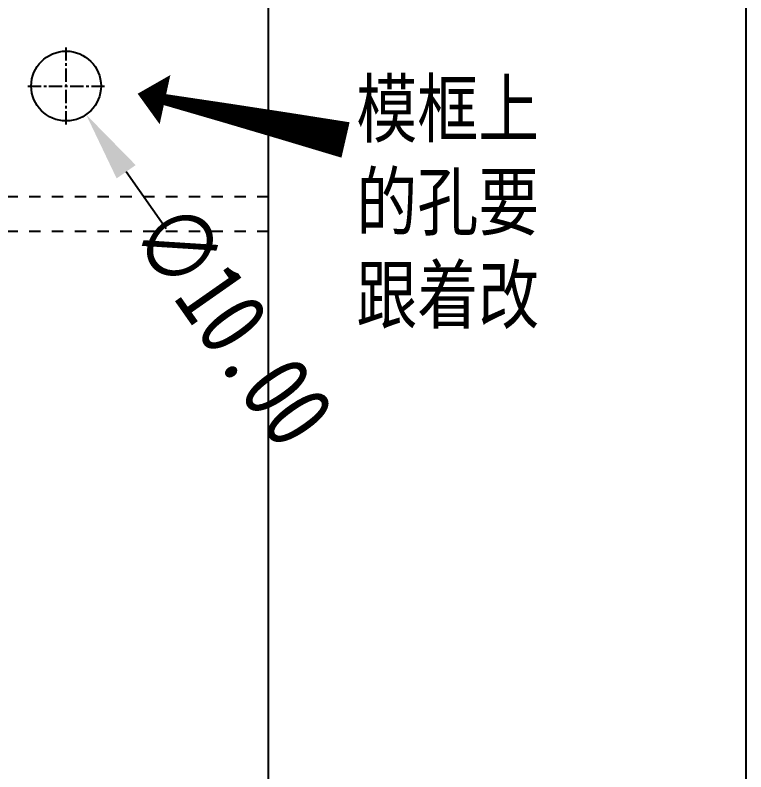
# Model space of a CAD drawing. Header units: millimetres. Extents: x 309 to 11345, y -1340 to 1318.
# Drawn here: x 1510 to 1614.7, y -601.8 to -493.3 of the extents above; entities that cross this region are included whole.
import ezdxf

# ---------------------------------------------------------------- set-up
doc = ezdxf.new("R2010")
doc.units = ezdxf.units.MM
doc.header["$LTSCALE"] = 16.335
doc.header["$PDMODE"] = 3
doc.header["$PDSIZE"] = 0.3125
doc.linetypes.add('CENTER', pattern=[0.6, 0.375, -0.075, 0.075, -0.075])
doc.linetypes.add('HIDDEN', pattern=[0.2, 0.1, -0.1])
doc.layers.get('0').update_dxf_attribs({"linetype": 'CONTINUOUS'})
doc.layers.get('Defpoints').update_dxf_attribs({"linetype": 'CONTINUOUS'})
doc.layers.add('DEFAULT_2', color=8, linetype='HIDDEN')
doc.styles.get("Standard").update_dxf_attribs({"font": 'txt', "width": 0.8})
doc.dimstyles.get("Standard").update_dxf_attribs({"dimtxt": 0.15625, "dimasz": 0.1875, "dimexe": 0.125, "dimexo": 0.0625, "dimtad": 0, "dimtih": 1, "dimtoh": 1, "dimdsep": 46, "dimtxsty": 'Standard', "dimcen": 0.09, "dimadec": 0, "dimazin": 0, "dimtp": 0.01, "dimtm": 0.01, "dimtfac": 1, "dimtofl": 0, "dimtmove": 0, "dimatfit": 3, "dimfxl": 0, "dimtolj": 1, "dimarcsym": 0})

# ---------------------------------------------------------------- blocks, each defined once
blk = doc.blocks.new('*D104')
at = {"color": 4, "lineweight": -2}
blk.add_line((1531.64, -523.93), (1525.91, -515.74), dxfattribs=at)
at = {"color": 4}
blk.add_solid([(1527.27, -514.79), (1524.54, -516.7), (1520.17, -507.55)], dxfattribs=at)
at = {"layer": 'Defpoints', "color": 0}
for p in [(1514.43, -499.36), (1520.17, -507.55)]:
    blk.add_point(p, dxfattribs=at)
at = {"color": 6, "insert": (1541.21, -537.59), "char_height": 10, "attachment_point": 5, "rotation": 305.0075}
blk.add_mtext('\\A1;∅10.00', dxfattribs=at)

msp = doc.modelspace()

# ---------------------------------------------------------------- linework, layer by layer
at = {"color": 7, "linetype": 'Continuous'}
msp.add_line((1546.303, -708.458), (1546.303, -218.458), dxfattribs=at)
at = {"color": 1, "linetype": 'CENTER', "ltscale": 0.310989}
for p, q in [((1517.303, -508.958), (1517.303, -497.958)), ((1511.803, -503.458), (1522.803, -503.458))]:
    msp.add_line(p, q, dxfattribs=at)
msp.add_lwpolyline([(699.341, -117.092), (1614.674, -117.092), (1614.674, -862.045), (699.341, -862.045)], close=True)
at = {"color": 1}
msp.add_lwpolyline([(1527.553, -504.56, 0, 7.208, 0), (1531.467, -505.41, 1.602, 5.206, -0.002998), (1557.328, -511.19, 5.206, 5.206, -0.002998)], format="xyseb", dxfattribs=at)
msp.add_circle((1517.303, -503.458), 5)
at = {"layer": 'DEFAULT_2', "color": 8, "linetype": 'HIDDEN'}
for p, q in [((1546.303, -519.316), (1454.449, -519.316)), ((1546.303, -524.316), (1454.449, -524.316))]:
    msp.add_line(p, q, dxfattribs=at)

# ---------------------------------------------------------------- texts
at = {"insert": (1558.88, -502.691), "char_height": 8, "width": 28.75412, "attachment_point": 1}
msp.add_mtext('{\\fSimSun|b0|i0|c134|p2;模框上的孔要跟着改}', dxfattribs=at)

# ---------------------------------------------------------------- dimensions: what is measured, and where the dimension line sits
dim = msp.add_diameter_dim_2p(p1=(1514.434, -499.363), p2=(1520.171, -507.553), dimstyle='Standard', override={"dimtxt": 10, "dimasz": 10, "dimgap": 0, "dimtih": 0, "dimtoh": 0, "dimzin": 0, "dimcen": 0, "dimclrd": 4, "dimclre": 4, "dimclrt": 6, "dimadec": 2, "dimtp": 0, "dimtm": 0, "dimtzin": 0})
dim.commit()
dim.dimension.update_dxf_attribs({"geometry": '*D104', "text_midpoint": (1541.206, -537.586)})

doc.saveas('drawing.dxf')
